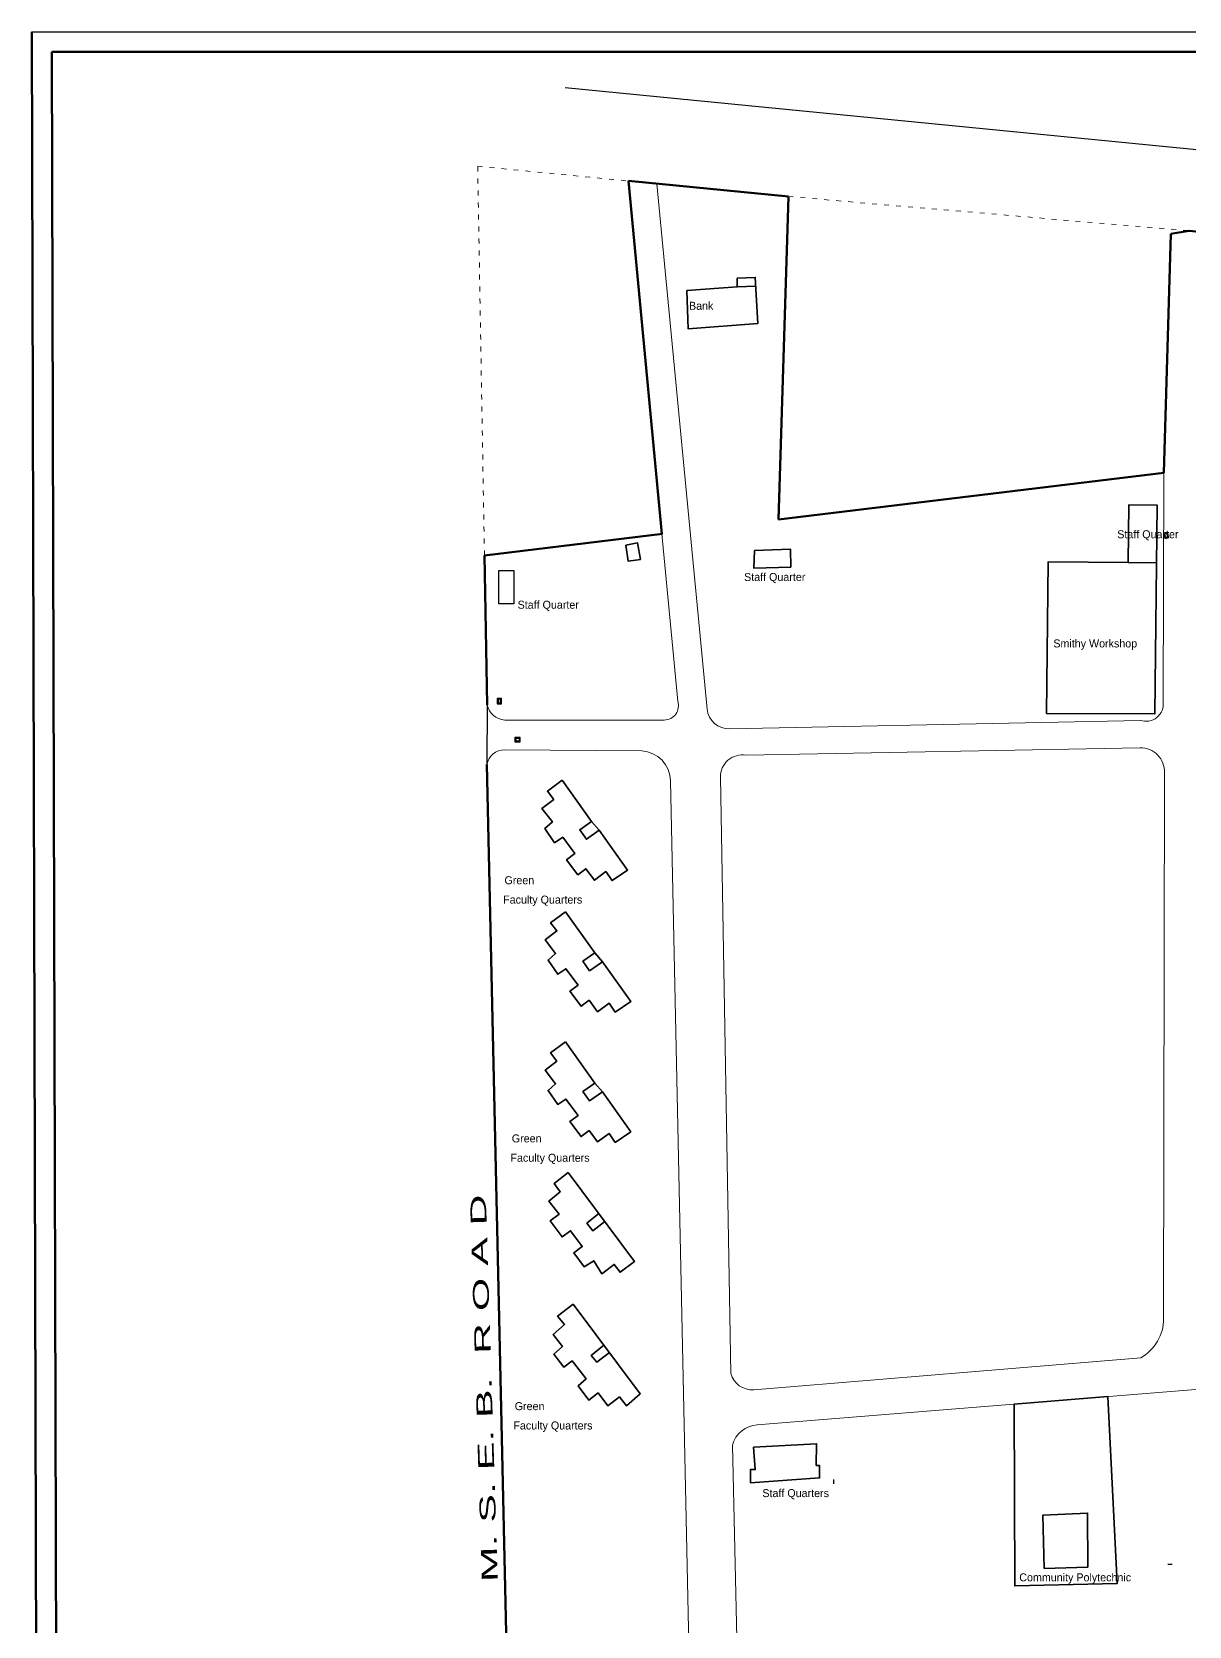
# Model space of a CAD drawing. Header units: millimetres. Extents: x -47 to 2833, y -462 to 688.
# Drawn here: x -46.9 to 242.2, y 289.5 to 687.9 of the extents above; entities that cross this region are included whole.
import ezdxf

# ---------------------------------------------------------------- set-up
doc = ezdxf.new("R2010")
doc.units = ezdxf.units.MM
doc.header["$LTSCALE"] = 0.1
doc.header["$MEASUREMENT"] = 0
doc.linetypes.add('ACAD_ISO03W100', pattern=[30, 12, -18])
doc.layers.add('BOUNDRY', color=140, linetype='Continuous', lineweight=18)
doc.layers.add('BUILT UP', color=1, linetype='Continuous', lineweight=35)
for name, color, linetype in [('H1', 254, 'Continuous'), ('TREE', 92, 'Continuous'), ('TXT', 7, 'Continuous')]:
    doc.layers.add(name, color=color, linetype=linetype)
doc.styles.get("Standard").update_dxf_attribs({"font": 'GOTHIC.TTF'})

msp = doc.modelspace()

# ---------------------------------------------------------------- linework, layer by layer
at = {"layer": 'BOUNDRY', "color": 140, "lineweight": 60}
for p, q in [((110.47935, 562.46434), (102.12387, 650.6313)), ((139.65601, 566.06768), (142.107, 646.74043)), ((237.67875, 637.44008), (235.93082, 577.70733)), ((235.93082, 577.70733), (139.65601, 566.06768)), ((110.62322, 562.48193), (66.16276, 557.04607)), ((66.7638, 504.78788), (73.43824, 203.9379))]:
    msp.add_line(p, q, dxfattribs=at)
at = {"layer": 'BOUNDRY', "color": 140, "linetype": 'ACAD_ISO03W100', "lineweight": 9}
msp.add_line((142.107, 646.74043), (242.19464, 638.19386), dxfattribs=at)
at = {"layer": 'BOUNDRY', "color": 140}
for p, q in [((114.44509, 520.61782), (110.47935, 562.46434)), ((71.22804, 515.90178), (111.07601, 515.90146)), ((105.46958, 508.21072), (71.21475, 508.47241)), ((118.96803, 204.73819), (112.68061, 500.67924))]:
    msp.add_line(p, q, dxfattribs=at)
at = {"layer": 'BOUNDRY', "color": 140, "linetype": 'ACAD_ISO03W100', "lineweight": 9}
msp.add_lwpolyline([(66.16276, 557.04607), (64.46968, 654.29553), (102.12387, 650.6313)], dxfattribs=at)
at = {"layer": 'BOUNDRY', "color": 140, "lineweight": 60}
for points in [[(102.12387, 650.6313), (142.107, 646.74043)], [(237.67875, 637.44008), (242.19464, 638.19386), (474.97377, 613.99256)], [(66.81292, 519.70161), (66.16276, 557.04607)]]:
    msp.add_lwpolyline(points, dxfattribs=at)
at = {"layer": 'BOUNDRY', "color": 140}
for points in [[(109.20383, 649.94412), (121.79783, 518.64465, 0.399486526), (127.46493, 513.72369), (230.02312, 515.82555, 0.55977147), (235.70934, 520.47033), (235.93082, 577.70733), (237.67875, 637.44008)], [(131.47791, 507.14833), (229.97557, 508.98447, -0.433770865), (236.03979, 502.7416), (235.85862, 366.33516, -0.269932949), (230.13966, 356.54367), (133.44371, 348.54064, -0.368289508), (127.7488, 352.63363), (125.11495, 501.59775, -0.465393063), (131.47791, 507.14833, -0.34863552)], [(305.91376, 104.25244), (259.46294, 105.49871), (264.64461, 342.71338, 0.340100565), (259.40326, 349.84468), (134.30785, 339.78171, 0.313175319), (128.1158, 334.69955), (131.02034, 204.69095)]]:
    msp.add_lwpolyline(points, format="xyb", dxfattribs=at)
for centre, radius, start, end in [((71.6204, 520.82261), 4.93645, 193.1255951, 265.4411753), ((111.07604, 519.46296), 3.5615, 269.9995329, 18.9210296), ((71.1992, 503.96054), 4.5119, 89.8025403, 169.4339294), ((104.97094, 500.51544), 7.71141, 1.2170944, 86.2924945)]:
    msp.add_arc(centre, radius, start, end, dxfattribs=at)
at = {"layer": 'BUILT UP', "color": 1}
for p, q in [((129.33004, 624.13983), (133.93372, 624.33254)), ((92.91544, 490.58998), (94.82337, 488.38259)), ((93.71559, 457.72399), (95.62352, 455.5166)), ((93.71559, 425.16967), (95.62352, 422.96228))]:
    msp.add_line(p, q, dxfattribs=at)
for points in [[(116.71766, 623.2529), (129.33004, 624.13983), (129.33004, 626.30742), (133.80887, 626.51147), (134.46692, 615.02676), (117.06279, 613.6417), (116.71766, 623.2529)], [(206.6243, 517.53904), (206.98393, 555.43667), (227.02096, 555.24653), (227.15786, 569.67263), (234.26211, 569.59387), (233.67102, 517.47902), (206.6243, 517.53904)], [(101.49946, 559.64905), (104.40253, 560.16696), (105.13487, 556.06189), (102.0992, 555.58002), (101.49946, 559.64905)], [(133.61678, 558.25693), (142.63687, 558.57597), (142.68901, 554.11789), (133.50116, 553.86147), (133.61678, 558.25693)], [(227.02096, 555.24653), (234.09847, 555.16626)], [(85.60401, 500.86911), (92.91544, 490.58998), (89.96639, 488.49236), (91.64998, 486.1254), (94.82337, 488.38259), (101.90706, 478.42364), (98.05867, 475.77469), (96.50875, 478.02641), (93.63045, 475.88936), (91.51843, 478.73396), (89.49797, 477.23384), (86.69773, 481.00538), (88.73579, 482.51857), (85.70634, 486.59882), (83.6678, 485.24956), (81.24343, 488.77224), (83.12555, 490.43158), (80.52039, 493.81246), (83.46835, 496.08403), (81.88653, 498.12291), (85.60401, 500.86911)], [(86.40416, 468.00312), (93.71559, 457.72399), (90.76654, 455.62636), (92.45013, 453.25941), (95.62352, 455.5166), (102.70721, 445.55765), (98.85882, 442.9087), (97.3089, 445.16042), (94.43059, 443.02337), (92.31857, 445.86797), (90.29812, 444.36785), (87.49788, 448.13939), (89.53593, 449.65258), (86.50649, 453.73283), (84.46795, 452.38357), (82.04357, 455.90625), (83.9257, 457.56559), (81.32054, 460.94647), (84.26849, 463.21803), (82.68667, 465.25692), (86.40416, 468.00312)], [(86.40416, 435.4488), (93.71559, 425.16967), (90.76654, 423.07204), (92.45013, 420.70509), (95.62352, 422.96228), (102.70721, 413.00333), (98.85882, 410.35437), (97.3089, 412.6061), (94.43059, 410.46905), (92.31857, 413.31365), (90.29812, 411.81353), (87.49788, 415.58507), (89.53593, 417.09826), (86.50649, 421.1785), (84.46795, 419.82925), (82.04357, 423.35193), (83.9257, 425.01127), (81.32054, 428.39215), (84.26849, 430.66371), (82.68667, 432.7026), (86.40416, 435.4488)], [(87.10485, 402.80287), (103.6731, 380.62181), (100.05146, 377.91661), (98.59815, 379.86226), (95.478, 377.53164), (93.4702, 380.7685), (91.06391, 379.27589), (88.47885, 382.74873), (90.60931, 384.33457), (87.66955, 388.28393), (85.5577, 386.71194), (82.56582, 390.73131), (84.79961, 392.39407), (82.27056, 395.70146), (85.12055, 398.03653), (83.57501, 400.07024), (87.10485, 402.80287)], [(96.21424, 390.60751), (93.27863, 388.24893), (91.74852, 390.15337), (94.75136, 392.56597)], [(84.42339, 366.91453), (88.30761, 369.92233), (105.09825, 347.53113), (101.61462, 344.53888), (99.86488, 346.74627), (96.96727, 344.54843), (94.54739, 347.73877), (92.21844, 345.97226), (89.54849, 349.4923), (91.5739, 351.26876), (88.03875, 355.76759), (86.00796, 354.17181), (83.50919, 357.43833), (85.62099, 359.3374), (83.3508, 362.34427), (86.19906, 364.87114), (84.42339, 366.91453)], [(97.36584, 357.8427), (94.26817, 355.39364), (92.8361, 357.13393), (95.96598, 359.70949)], [(198.54557, 344.94914), (198.65632, 299.50172), (224.27832, 300.13857), (221.93675, 346.83079), (198.54557, 344.94914)], [(133.42156, 334.21765), (149.15508, 335.0209), (149.07421, 329.61449), (149.90924, 329.602), (149.90924, 326.51703), (132.62036, 325.28599), (132.62036, 328.58201), (133.81267, 328.58201), (133.42156, 334.21765)], [(216.95168, 304.20722), (216.86499, 317.72003), (205.68177, 317.20031), (206.02407, 303.88491), (216.95168, 304.20722)]]:
    msp.add_lwpolyline(points, dxfattribs=at)
at = {"layer": 'H1'}
for p, q in [((236.84468, 562.87963), (235.81265, 562.63776)), ((235.81265, 562.63776), (236.12298, 561.31363)), ((236.67323, 562.60322), (236.08906, 562.46631)), ((236.08906, 562.46631), (236.29443, 561.59005)), ((236.8786, 561.72696), (236.67323, 562.60322)), ((237.15501, 561.55551), (236.84468, 562.87963)), ((236.12298, 561.31363), (237.15501, 561.55551)), ((236.29443, 561.59005), (236.8786, 561.72696)), ((66.81292, 519.70161), (66.7638, 504.78788)), ((70.41079, 521.31691), (69.35079, 521.31691)), ((69.35079, 521.31691), (69.35079, 519.95691)), ((69.35079, 519.95691), (70.41079, 519.95691)), ((69.58079, 521.08691), (69.58079, 520.18691)), ((70.18079, 521.08691), (69.58079, 521.08691)), ((69.58079, 520.18691), (70.18079, 520.18691)), ((70.18079, 520.18691), (70.18079, 521.08691)), ((70.41079, 519.95691), (70.41079, 521.31691)), ((75.12508, 511.52113), (73.76508, 511.52113)), ((73.76508, 511.52113), (73.76508, 510.46113)), ((73.76508, 510.46113), (75.12508, 510.46113)), ((74.89508, 511.29113), (73.99508, 511.29113)), ((73.99508, 511.29113), (73.99508, 510.69113)), ((73.99508, 510.69113), (74.89508, 510.69113)), ((74.89508, 510.69113), (74.89508, 511.29113)), ((75.12508, 510.46113), (75.12508, 511.52113)), ((237.95023, 304.84986), (236.89023, 304.84986))]:
    msp.add_line(p, q, dxfattribs=at)
at = {"layer": 'H1', "color": 6}
msp.add_line((153.35528, 326.12134), (153.40981, 325.06275), dxfattribs=at)
at = {"layer": 'TREE', "color": 1}
for p, q in [((-46.90927, 687.89275), (1053.92113, 687.89275)), ((86.29472, 674.00994), (490.99463, 634.22887))]:
    msp.add_line(p, q, dxfattribs=at)
at = {"layer": 'TREE', "color": 1, "lineweight": 50}
for p, q in [((-46.90927, 687.89275), (-45.00773, -32.21361)), ((-41.89605, 682.89275), (1048.92113, 682.89275)), ((-41.89605, 682.89275), (-40.02092, -27.21361))]:
    msp.add_line(p, q, dxfattribs=at)
at = {"layer": 'TREE', "color": 1}
msp.add_lwpolyline([(69.77315, 553.27748), (73.46374, 553.27748), (73.46374, 544.9211), (69.77315, 544.9211)], close=True, dxfattribs=at)

# ---------------------------------------------------------------- texts
at = {"layer": 'TREE', "color": 1, "width": 2}
msp.add_text('M. S. E. B.  R O A D', height=4, rotation=91.768922, dxfattribs=at).set_placement((69.50115, 300.51948))
at = {"layer": 'TXT'}
for s, p in [('Bank', (117.26465, 618.43972)), ('Staff Quarter', (224.26739, 561.3386)), ('Staff Quarter', (131.02843, 550.6592)), ('Staff Quarter', (74.444, 543.72673)), ('Smithy Workshop', (208.29345, 534.05689)), ('Green', (71.16456, 474.86899)), ('Faculty Quarters', (70.83234, 470.03282)), ('Green', (72.99559, 410.35364)), ('Faculty Quarters', (72.66337, 405.51748)), ('Green', (73.72588, 343.4408)), ('Faculty Quarters', (73.39365, 338.60463)), ('Staff Quarters', (135.59575, 321.70569)), ('Community Polytechnic', (199.78741, 300.65035))]:
    msp.add_text(s, height=2, dxfattribs=at).set_placement(p)

doc.saveas('drawing.dxf')
